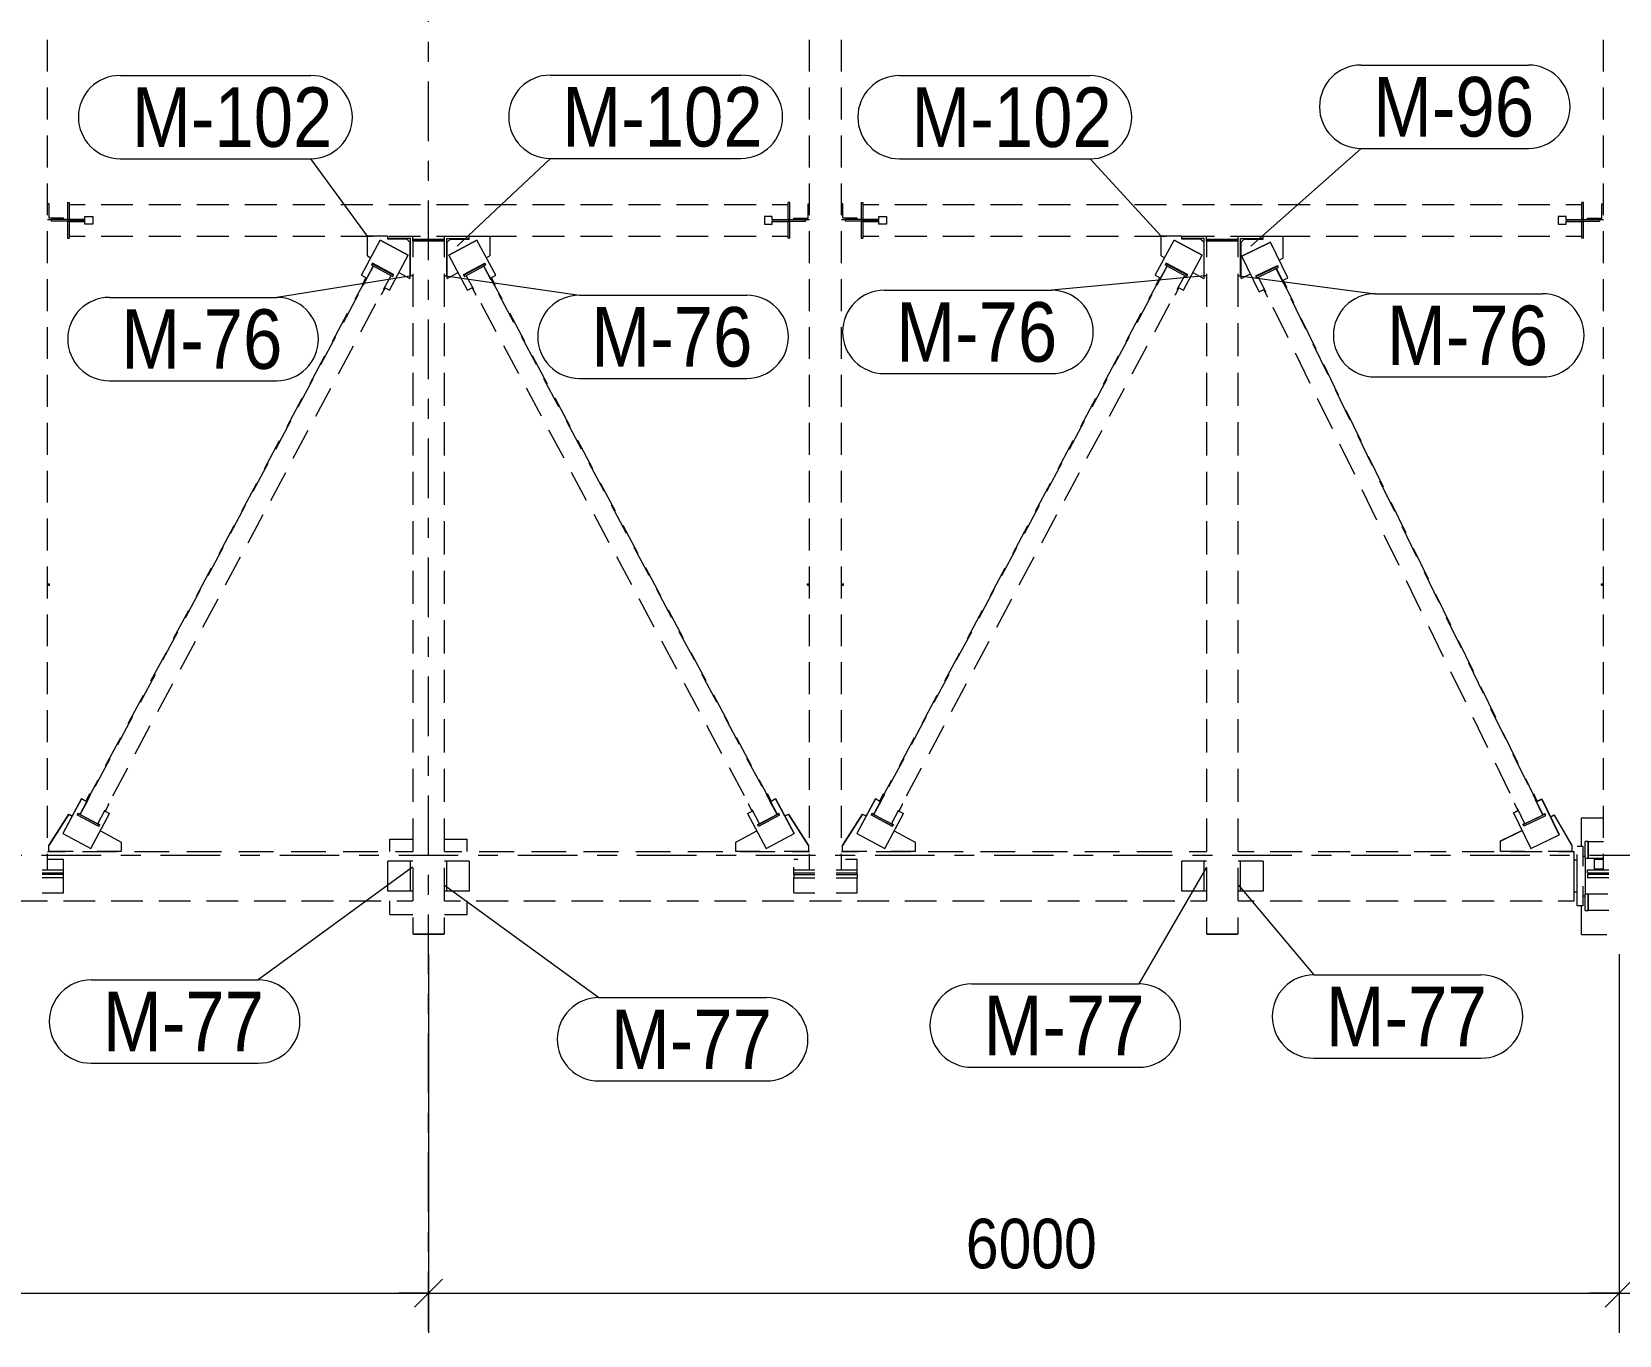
# Model space of a CAD drawing. Header units: millimetres. Extents: x -59 to 782, y -222 to 372.
# Drawn here: x 322 to 402, y -24.2 to 41.5 of the extents above; entities that cross this region are included whole.
import ezdxf

# ---------------------------------------------------------------- set-up
doc = ezdxf.new("R2010")
doc.units = ezdxf.units.MM
doc.linetypes.add('XKITLINE00', pattern=[0])
doc.linetypes.add('XKITLINE03', pattern=[6, 3, -1, 1, -1])
for name, color, linetype, lineweight in [('Part', 2, 'Continuous', 0), ('PartMark', 3, 'Continuous', 0), ('S-GRID', 1, 'Continuous', 0), ('Z-DIMENSIONS', 1, 'Continuous', 0)]:
    doc.layers.add(name, color=color, linetype=linetype, lineweight=lineweight)
doc.styles.add('GOST type A', font='ARIAL.TTF')

msp = doc.modelspace()

# ---------------------------------------------------------------- linework, layer by layer
at = {"layer": 'Part', "linetype": 'XKITLINE00', "lineweight": 0}
for p, q in [((322.8, 39.497), (322.8, 41.107)), ((361.2, 39.497), (361.2, 41.107)), ((362.8, 39.497), (362.8, 41.107)), ((401.2, 39.497), (401.2, 41.107)), ((322.8, 37.083), (322.8, 38.692)), ((361.2, 37.083), (361.2, 38.692)), ((362.8, 37.083), (362.8, 38.692)), ((401.2, 37.083), (401.2, 38.692)), ((322.8, 34.669), (322.8, 36.278)), ((361.2, 34.669), (361.2, 36.278)), ((362.8, 34.669), (362.8, 36.278)), ((401.2, 34.669), (401.2, 36.278)), ((322.8, 32.254), (322.8, 33.864)), ((361.2, 32.254), (361.2, 33.864)), ((362.8, 32.254), (362.8, 33.864)), ((401.2, 32.254), (401.2, 33.864)), ((322.87, 32.84), (322.8, 32.84)), ((322.87, 32.11), (322.87, 32.84)), ((323.8, 32.9), (323.8, 32.04)), ((323.8, 32.9), (323.88, 32.9)), ((323.88, 32.9), (323.88, 32.04)), ((360.2, 32.9), (360.12, 32.9)), ((360.12, 32.04), (360.12, 32.9)), ((360.2, 32.04), (360.2, 32.9)), ((361.13, 32.11), (361.13, 32.84)), ((361.13, 32.84), (361.2, 32.84)), ((362.87, 32.84), (362.8, 32.84)), ((362.87, 32.11), (362.87, 32.84)), ((363.8, 32.9), (363.8, 32.04)), ((363.8, 32.9), (363.88, 32.9)), ((363.88, 32.9), (363.88, 32.04)), ((400.2, 32.9), (400.12, 32.9)), ((400.12, 32.04), (400.12, 32.9)), ((400.2, 32.04), (400.2, 32.9)), ((401.13, 32.11), (401.13, 32.84)), ((401.13, 32.84), (401.2, 32.84)), ((322.8, 32.04), (323, 32.04)), ((323.6, 32.11), (322.87, 32.11)), ((324.68, 32.04), (323, 32.04)), ((323, 31.96), (323, 32.04)), ((323.6, 32.04), (323.6, 32.11)), ((323.8, 32.04), (323.88, 32.04)), ((323.88, 32.8), (324.685, 32.8)), ((323.88, 32.05), (324.667, 32.05)), ((324.68, 32.2), (325.08, 32.2)), ((324.68, 32.04), (324.68, 32.2)), ((324.68, 31.96), (324.68, 32.04)), ((325.08, 32.2), (325.08, 31.8)), ((325.491, 32.8), (327.101, 32.8)), ((327.907, 32.8), (329.517, 32.8)), ((330.323, 32.8), (331.933, 32.8)), ((332.739, 32.8), (334.349, 32.8)), ((335.155, 32.8), (336.765, 32.8)), ((337.571, 32.8), (339.181, 32.8)), ((339.987, 32.8), (341.597, 32.8)), ((342.403, 32.8), (344.013, 32.8)), ((344.819, 32.8), (346.429, 32.8)), ((347.235, 32.8), (348.845, 32.8)), ((349.651, 32.8), (351.261, 32.8)), ((352.067, 32.8), (353.677, 32.8)), ((354.483, 32.8), (356.093, 32.8)), ((356.899, 32.8), (358.509, 32.8)), ((359.32, 32.2), (358.92, 32.2)), ((358.92, 32.2), (358.92, 31.8)), ((359.315, 32.8), (360.12, 32.8)), ((359.32, 32.04), (359.32, 32.2)), ((359.32, 32.05), (360.12, 32.05)), ((359.32, 32.04), (359.32, 31.96)), ((359.32, 32.04), (361, 32.04)), ((360.2, 32.04), (360.12, 32.04)), ((360.4, 32.04), (360.4, 32.11)), ((360.4, 32.11), (361.13, 32.11)), ((361, 32.04), (361.2, 32.04)), ((361, 32.04), (361, 31.96)), ((362.8, 32.04), (363, 32.04)), ((363.6, 32.11), (362.87, 32.11)), ((364.68, 32.04), (363, 32.04)), ((363, 31.96), (363, 32.04)), ((363.6, 32.04), (363.6, 32.11)), ((363.8, 32.04), (363.88, 32.04)), ((363.88, 32.8), (364.685, 32.8)), ((363.88, 32.05), (364.667, 32.05)), ((364.68, 32.2), (365.08, 32.2)), ((364.68, 32.04), (364.68, 32.2)), ((364.68, 31.96), (364.68, 32.04)), ((365.08, 32.2), (365.08, 31.8)), ((365.491, 32.8), (367.101, 32.8)), ((367.907, 32.8), (369.517, 32.8)), ((370.323, 32.8), (371.933, 32.8)), ((372.739, 32.8), (374.349, 32.8)), ((375.155, 32.8), (376.765, 32.8)), ((377.571, 32.8), (379.181, 32.8)), ((379.987, 32.8), (381.597, 32.8)), ((382.403, 32.8), (384.013, 32.8)), ((384.819, 32.8), (386.429, 32.8)), ((387.235, 32.8), (388.845, 32.8)), ((389.651, 32.8), (391.261, 32.8)), ((392.067, 32.8), (393.677, 32.8)), ((394.483, 32.8), (396.093, 32.8)), ((396.899, 32.8), (398.509, 32.8)), ((399.32, 32.2), (398.92, 32.2)), ((398.92, 32.2), (398.92, 31.8)), ((399.315, 32.8), (400.12, 32.8)), ((399.32, 32.04), (399.32, 32.2)), ((399.32, 32.05), (400.12, 32.05)), ((399.32, 32.04), (399.32, 31.96)), ((399.32, 32.04), (401, 32.04)), ((400.2, 32.04), (400.12, 32.04)), ((400.4, 32.04), (400.4, 32.11)), ((400.4, 32.11), (401.13, 32.11)), ((401, 32.04), (401.2, 32.04)), ((401, 32.04), (401, 31.96)), ((322.8, 29.84), (322.8, 31.45)), ((324.68, 31.96), (323, 31.96)), ((323.8, 31.96), (323.8, 31.1)), ((323.8, 31.96), (323.88, 31.96)), ((323.88, 31.96), (323.88, 31.1)), ((323.88, 31.95), (324.68, 31.95)), ((324.68, 31.8), (324.68, 31.96)), ((325.08, 31.8), (324.68, 31.8)), ((358.92, 31.8), (359.32, 31.8)), ((359.32, 31.8), (359.32, 31.96)), ((359.32, 31.96), (361, 31.96)), ((359.32, 31.95), (360.107, 31.95)), ((360.2, 31.96), (360.12, 31.96)), ((360.12, 31.1), (360.12, 31.96)), ((360.2, 31.1), (360.2, 31.96)), ((361.2, 29.84), (361.2, 31.45)), ((362.8, 29.84), (362.8, 31.45)), ((364.68, 31.96), (363, 31.96)), ((363.8, 31.96), (363.8, 31.1)), ((363.8, 31.96), (363.88, 31.96)), ((363.88, 31.96), (363.88, 31.1)), ((363.88, 31.95), (364.68, 31.95)), ((364.68, 31.8), (364.68, 31.96)), ((365.08, 31.8), (364.68, 31.8)), ((398.92, 31.8), (399.32, 31.8)), ((399.32, 31.8), (399.32, 31.96)), ((399.32, 31.96), (401, 31.96)), ((399.32, 31.95), (400.107, 31.95)), ((400.2, 31.96), (400.12, 31.96)), ((400.12, 31.1), (400.12, 31.96)), ((400.2, 31.1), (400.2, 31.96)), ((401.2, 29.84), (401.2, 31.45)), ((323.8, 31.1), (323.88, 31.1)), ((323.88, 31.2), (324.685, 31.2)), ((325.491, 31.2), (327.101, 31.2)), ((327.907, 31.2), (329.517, 31.2)), ((330.323, 31.2), (331.933, 31.2)), ((332.739, 31.2), (334.349, 31.2)), ((335.155, 31.2), (336.765, 31.2)), ((337.571, 31.2), (339.181, 31.2)), ((338.621, 29.237), (339.563, 30.998)), ((338.621, 29.232), (339.563, 30.993)), ((338.915, 31.195), (338.915, 31.2)), ((339.95, 31.195), (338.915, 31.195)), ((338.915, 30.211), (338.915, 31.195)), ((339.563, 30.993), (339.563, 30.998)), ((339.563, 30.998), (340.974, 30.246)), ((340.974, 30.241), (339.563, 30.993)), ((339.95, 31.08), (339.95, 31.2)), ((341.08, 31.08), (339.95, 31.08)), ((339.95, 31.055), (339.95, 31.08)), ((340.9, 31.065), (339.95, 31.065)), ((340.9, 31.055), (339.95, 31.055)), ((339.987, 31.2), (341.597, 31.2)), ((340.9, 31.065), (340.9, 31.055)), ((341.06, 30.905), (340.9, 31.065)), ((341.06, 30.895), (340.9, 31.055)), ((341.06, 30.905), (341.06, 29.07)), ((341.08, 29.2), (341.08, 31.08)), ((341.2, 30.969), (341.2, 31.2)), ((341.2, 30.988), (341.24, 30.988)), ((341.2, 30.969), (341.2, 30.137)), ((342.76, 31.028), (341.24, 31.028)), ((341.24, 31.028), (341.24, 30.961)), ((341.24, 31.001), (342.76, 31.001)), ((341.24, 30.961), (342.76, 30.961)), ((342.8, 30.96), (341.293, 30.96)), ((342.403, 31.2), (344.013, 31.2)), ((342.76, 30.961), (342.76, 31.028)), ((342.76, 30.988), (342.8, 30.988)), ((342.8, 30.969), (342.8, 31.2)), ((342.8, 30.137), (342.8, 30.969)), ((342.92, 29.2), (342.92, 31.08)), ((342.92, 31.08), (344.05, 31.08)), ((342.94, 30.9), (343.1, 31.06)), ((342.94, 29.07), (342.94, 30.9)), ((343.026, 30.246), (344.437, 30.998)), ((344.437, 30.993), (343.026, 30.241)), ((343.1, 31.06), (344.05, 31.06)), ((344.05, 31.08), (344.05, 31.2)), ((344.05, 31.195), (345.085, 31.195)), ((344.05, 31.06), (344.05, 31.08)), ((345.379, 29.237), (344.437, 30.998)), ((344.437, 30.998), (344.437, 30.993)), ((345.379, 29.232), (344.437, 30.993)), ((344.819, 31.2), (346.429, 31.2)), ((345.085, 31.195), (345.085, 31.2)), ((345.085, 31.195), (345.085, 30.211)), ((347.235, 31.2), (348.845, 31.2)), ((349.651, 31.2), (351.261, 31.2)), ((352.067, 31.2), (353.677, 31.2)), ((354.483, 31.2), (356.093, 31.2)), ((356.899, 31.2), (358.509, 31.2)), ((359.315, 31.2), (360.12, 31.2)), ((360.2, 31.1), (360.12, 31.1)), ((363.8, 31.1), (363.88, 31.1)), ((363.88, 31.2), (364.685, 31.2)), ((365.491, 31.2), (367.101, 31.2)), ((367.907, 31.2), (369.517, 31.2)), ((370.323, 31.2), (371.933, 31.2)), ((372.739, 31.2), (374.349, 31.2)), ((375.155, 31.2), (376.765, 31.2)), ((377.571, 31.2), (379.181, 31.2)), ((378.621, 29.237), (379.563, 30.998)), ((378.621, 29.232), (379.563, 30.993)), ((378.915, 31.195), (378.915, 31.2)), ((379.95, 31.195), (378.915, 31.195)), ((378.915, 30.211), (378.915, 31.195)), ((379.563, 30.993), (379.563, 30.998)), ((379.563, 30.998), (380.974, 30.246)), ((380.974, 30.241), (379.563, 30.993)), ((379.95, 31.08), (379.95, 31.2)), ((381.08, 31.08), (379.95, 31.08)), ((379.95, 31.055), (379.95, 31.08)), ((380.9, 31.065), (379.95, 31.065)), ((380.9, 31.055), (379.95, 31.055)), ((379.987, 31.2), (381.597, 31.2)), ((380.9, 31.065), (380.9, 31.055)), ((381.06, 30.905), (380.9, 31.065)), ((381.06, 30.895), (380.9, 31.055)), ((381.06, 30.905), (381.06, 29.07)), ((381.08, 29.2), (381.08, 31.08)), ((381.2, 30.969), (381.2, 31.2)), ((381.2, 30.988), (381.24, 30.988)), ((381.2, 30.969), (381.2, 30.137)), ((382.76, 31.028), (381.24, 31.028)), ((381.24, 31.028), (381.24, 30.961)), ((381.24, 31.001), (382.76, 31.001)), ((381.24, 30.961), (382.76, 30.961)), ((382.8, 30.96), (381.293, 30.96)), ((382.403, 31.2), (384.013, 31.2)), ((382.76, 30.961), (382.76, 31.028)), ((382.76, 30.988), (382.8, 30.988)), ((382.8, 30.969), (382.8, 31.2)), ((382.8, 30.137), (382.8, 30.969)), ((382.92, 29.2), (382.92, 31.08)), ((382.92, 31.08), (384.05, 31.08)), ((382.94, 30.9), (383.1, 31.06)), ((382.94, 29.069), (382.94, 30.9)), ((382.983, 30.2), (384.422, 30.898)), ((384.422, 30.893), (382.983, 30.194)), ((383.1, 31.06), (384.05, 31.06)), ((384.05, 31.08), (384.05, 31.2)), ((384.05, 31.195), (385.039, 31.195)), ((384.05, 31.06), (384.05, 31.08)), ((385.297, 29.103), (384.422, 30.898)), ((384.422, 30.898), (384.422, 30.893)), ((385.297, 29.098), (384.422, 30.893)), ((384.819, 31.2), (386.429, 31.2)), ((385.039, 31.195), (385.039, 31.2)), ((385.039, 31.195), (385.039, 30.088)), ((387.235, 31.2), (388.845, 31.2)), ((389.651, 31.2), (391.261, 31.2)), ((392.067, 31.2), (393.677, 31.2)), ((394.483, 31.2), (396.093, 31.2)), ((396.899, 31.2), (398.509, 31.2)), ((399.315, 31.2), (400.12, 31.2)), ((400.2, 31.1), (400.12, 31.1)), ((338.843, 28.98), (339.222, 29.689)), ((338.886, 29.09), (339.21, 29.696)), ((338.915, 30.211), (339.092, 30.117)), ((339.133, 29.773), (339.171, 29.844)), ((339.171, 29.807), (339.133, 29.736)), ((339.133, 29.736), (339.133, 29.773)), ((339.133, 29.736), (340.198, 29.169)), ((340.236, 29.277), (339.171, 29.844)), ((339.171, 29.844), (339.171, 29.807)), ((339.171, 29.807), (340.236, 29.24)), ((340.033, 28.48), (340.974, 30.241)), ((340.974, 30.246), (340.974, 30.241)), ((343.026, 30.241), (343.026, 30.246)), ((343.967, 28.48), (343.026, 30.241)), ((343.764, 29.277), (344.829, 29.844)), ((343.764, 29.24), (344.829, 29.807)), ((343.801, 29.169), (344.867, 29.736)), ((345.157, 28.98), (344.778, 29.689)), ((345.114, 29.09), (344.79, 29.696)), ((344.829, 29.807), (344.829, 29.844)), ((344.829, 29.844), (344.867, 29.773)), ((344.867, 29.736), (344.829, 29.807)), ((344.867, 29.736), (344.867, 29.773)), ((344.908, 30.117), (345.085, 30.211)), ((378.843, 28.98), (379.222, 29.689)), ((378.886, 29.09), (379.21, 29.696)), ((378.915, 30.211), (379.092, 30.117)), ((379.133, 29.773), (379.171, 29.844)), ((379.171, 29.807), (379.133, 29.736)), ((379.133, 29.736), (379.133, 29.773)), ((379.133, 29.736), (380.198, 29.169)), ((380.236, 29.277), (379.171, 29.844)), ((379.171, 29.844), (379.171, 29.807)), ((379.171, 29.807), (380.236, 29.24)), ((380.033, 28.48), (380.974, 30.241)), ((380.974, 30.246), (380.974, 30.241)), ((382.983, 30.194), (382.983, 30.2)), ((383.858, 28.4), (382.983, 30.194)), ((383.684, 29.203), (384.771, 29.731)), ((383.684, 29.166), (384.771, 29.694)), ((383.719, 29.094), (384.806, 29.622)), ((384.771, 29.694), (384.771, 29.731)), ((384.771, 29.731), (384.806, 29.659)), ((384.806, 29.622), (384.771, 29.694)), ((384.806, 29.622), (384.806, 29.659)), ((384.86, 30.001), (385.039, 30.088)), ((322.8, 27.426), (322.8, 29.036)), ((338.621, 29.237), (338.621, 29.232)), ((338.621, 29.232), (338.886, 29.091)), ((338.844, 29.113), (338.662, 28.773)), ((338.662, 28.747), (338.851, 29.099)), ((338.886, 29.08), (338.698, 28.728)), ((338.851, 29.11), (338.851, 29.099)), ((338.851, 29.099), (338.886, 29.08)), ((338.886, 29.08), (338.886, 29.091)), ((339.725, 28.511), (340.104, 29.22)), ((340.198, 29.169), (340.236, 29.24)), ((340.236, 29.24), (340.236, 29.277)), ((340.506, 29.365), (341.06, 29.07)), ((341.2, 29.2), (341.08, 29.2)), ((341.2, 29.305), (341.2, 27.641)), ((342.8, 27.641), (342.8, 29.305)), ((342.8, 29.2), (342.92, 29.2)), ((342.94, 29.07), (343.494, 29.365)), ((343.764, 29.277), (343.764, 29.24)), ((343.764, 29.24), (343.801, 29.169)), ((344.275, 28.511), (343.896, 29.22)), ((345.114, 29.091), (345.379, 29.232)), ((345.114, 29.08), (345.149, 29.099)), ((345.114, 29.091), (345.114, 29.08)), ((345.114, 29.08), (345.302, 28.728)), ((345.149, 29.099), (345.149, 29.11)), ((345.338, 28.747), (345.149, 29.099)), ((345.156, 29.113), (345.338, 28.773)), ((345.379, 29.232), (345.379, 29.237)), ((361.2, 27.426), (361.2, 29.035)), ((362.8, 27.426), (362.8, 29.036)), ((378.621, 29.237), (378.621, 29.232)), ((378.621, 29.232), (378.886, 29.091)), ((378.844, 29.113), (378.662, 28.773)), ((378.662, 28.747), (378.851, 29.099)), ((378.886, 29.08), (378.698, 28.728)), ((378.851, 29.11), (378.851, 29.099)), ((378.851, 29.099), (378.886, 29.08)), ((378.886, 29.08), (378.886, 29.091)), ((379.725, 28.511), (380.104, 29.22)), ((380.198, 29.169), (380.236, 29.24)), ((380.236, 29.24), (380.236, 29.277)), ((380.506, 29.365), (381.06, 29.07)), ((381.2, 29.2), (381.08, 29.2)), ((381.2, 29.305), (381.2, 27.641)), ((382.8, 27.641), (382.8, 29.305)), ((382.8, 29.2), (382.92, 29.2)), ((382.94, 29.069), (383.419, 29.301)), ((383.684, 29.203), (383.684, 29.166)), ((383.684, 29.166), (383.719, 29.094)), ((384.189, 28.376), (383.816, 29.141)), ((385.088, 28.812), (384.715, 29.578)), ((385.027, 28.967), (384.727, 29.583)), ((385.027, 28.967), (385.297, 29.098)), ((385.027, 28.957), (385.063, 28.974)), ((385.027, 28.967), (385.027, 28.957)), ((385.027, 28.957), (385.202, 28.598)), ((385.063, 28.974), (385.063, 28.985)), ((385.238, 28.615), (385.063, 28.974)), ((385.069, 28.988), (385.238, 28.641)), ((385.297, 29.098), (385.297, 29.103)), ((401.2, 27.426), (401.2, 29.035)), ((337.706, 26.853), (338.464, 28.271)), ((338.297, 28.026), (338.678, 28.738)), ((338.662, 28.773), (338.662, 28.747)), ((338.662, 28.747), (338.698, 28.728)), ((339.588, 28.254), (339.615, 28.24)), ((339.803, 28.592), (339.615, 28.24)), ((339.776, 28.606), (339.803, 28.592)), ((339.781, 28.614), (340.033, 28.48)), ((339.803, 28.592), (339.803, 28.602)), ((343.967, 28.48), (344.219, 28.614)), ((344.197, 28.592), (344.224, 28.606)), ((344.197, 28.602), (344.197, 28.592)), ((344.197, 28.592), (344.385, 28.24)), ((344.385, 28.24), (344.412, 28.254)), ((345.302, 28.728), (345.338, 28.747)), ((345.703, 28.026), (345.321, 28.738)), ((345.338, 28.773), (345.338, 28.747)), ((346.294, 26.853), (345.536, 28.271)), ((377.706, 26.853), (378.464, 28.271)), ((378.297, 28.026), (378.678, 28.738)), ((378.662, 28.773), (378.662, 28.747)), ((378.662, 28.747), (378.698, 28.728)), ((379.588, 28.254), (379.615, 28.24)), ((379.803, 28.592), (379.615, 28.24)), ((379.776, 28.606), (379.803, 28.592)), ((379.781, 28.614), (380.033, 28.48)), ((379.803, 28.592), (379.803, 28.602)), ((383.858, 28.4), (384.116, 28.525)), ((384.092, 28.503), (384.12, 28.516)), ((384.092, 28.513), (384.092, 28.503)), ((384.092, 28.503), (384.267, 28.144)), ((384.267, 28.144), (384.295, 28.158)), ((385.202, 28.598), (385.238, 28.615)), ((385.597, 27.833), (385.22, 28.607)), ((385.238, 28.641), (385.238, 28.615)), ((386.208, 26.515), (385.461, 28.046)), ((337.154, 25.887), (337.916, 27.313)), ((338.588, 26.384), (339.346, 27.802)), ((345.412, 26.384), (344.654, 27.802)), ((346.846, 25.887), (346.084, 27.313)), ((377.154, 25.887), (377.916, 27.313)), ((378.588, 26.384), (379.346, 27.802)), ((385.308, 26.079), (384.562, 27.61)), ((322.8, 25.012), (322.8, 26.621)), ((341.2, 26.809), (341.2, 25.146)), ((342.8, 25.146), (342.8, 26.809)), ((361.2, 25.012), (361.2, 26.621)), ((362.8, 25.012), (362.8, 26.621)), ((381.2, 26.809), (381.2, 25.146)), ((382.8, 25.146), (382.8, 26.809)), ((386.729, 25.511), (385.975, 27.059)), ((401.2, 25.012), (401.2, 26.621)), ((336.569, 24.726), (337.327, 26.144)), ((337.451, 24.257), (338.209, 25.675)), ((346.549, 24.257), (345.791, 25.675)), ((347.431, 24.726), (346.673, 26.144)), ((376.569, 24.726), (377.327, 26.144)), ((377.451, 24.257), (378.209, 25.675)), ((387.327, 24.219), (386.581, 25.75)), ((336.011, 23.748), (336.773, 25.174)), ((347.989, 23.748), (347.227, 25.174)), ((376.011, 23.748), (376.773, 25.174)), ((386.428, 23.782), (385.682, 25.313)), ((322.8, 22.598), (322.8, 24.207)), ((335.432, 22.6), (336.19, 24.017)), ((341.2, 24.314), (341.2, 22.65)), ((342.8, 22.65), (342.8, 24.314)), ((348.568, 22.6), (347.81, 24.017)), ((361.2, 22.598), (361.2, 24.207)), ((362.8, 22.598), (362.8, 24.207)), ((375.432, 22.6), (376.19, 24.017)), ((381.2, 24.314), (381.2, 22.65)), ((382.8, 22.65), (382.8, 24.314)), ((387.86, 23.19), (387.106, 24.738)), ((401.2, 22.598), (401.2, 24.207)), ((336.314, 22.13), (337.072, 23.548)), ((347.686, 22.13), (346.928, 23.548)), ((376.314, 22.13), (377.072, 23.548)), ((388.447, 21.922), (387.7, 23.453)), ((334.867, 21.61), (335.63, 23.035)), ((349.133, 21.61), (348.37, 23.035)), ((374.867, 21.61), (375.63, 23.035)), ((387.547, 21.486), (386.801, 23.017)), ((388.992, 20.869), (388.238, 22.416)), ((322.8, 20.183), (322.8, 21.793)), ((334.294, 20.473), (335.052, 21.891)), ((341.2, 21.818), (341.2, 20.154)), ((342.8, 20.154), (342.8, 21.818)), ((349.706, 20.473), (348.947, 21.891)), ((361.2, 20.183), (361.2, 21.793)), ((362.8, 20.183), (362.8, 21.793)), ((374.294, 20.473), (375.052, 21.891)), ((381.2, 21.818), (381.2, 20.154)), ((382.8, 20.154), (382.8, 21.818)), ((401.2, 20.183), (401.2, 21.793)), ((333.724, 19.471), (334.486, 20.897)), ((335.177, 20.003), (335.935, 21.421)), ((348.823, 20.003), (348.065, 21.421)), ((350.276, 19.471), (349.514, 20.897)), ((373.724, 19.471), (374.486, 20.897)), ((375.177, 20.003), (375.935, 21.421)), ((389.566, 19.625), (388.82, 21.156)), ((388.667, 19.189), (387.921, 20.72)), ((390.123, 18.548), (389.369, 20.095)), ((322.8, 17.769), (322.8, 19.379)), ((333.157, 18.346), (333.915, 19.764)), ((334.04, 17.876), (334.798, 19.294)), ((341.2, 19.322), (341.2, 17.659)), ((342.8, 17.659), (342.8, 19.322)), ((349.96, 17.876), (349.202, 19.294)), ((350.843, 18.346), (350.085, 19.764)), ((361.2, 17.769), (361.2, 19.379)), ((362.8, 17.769), (362.8, 19.379)), ((373.157, 18.346), (373.915, 19.764)), ((374.04, 17.876), (374.798, 19.294)), ((381.2, 19.322), (381.2, 17.659)), ((382.8, 17.659), (382.8, 19.322)), ((401.2, 17.769), (401.2, 19.379)), ((332.581, 17.333), (333.343, 18.758)), ((351.419, 17.333), (350.657, 18.758)), ((372.581, 17.333), (373.343, 18.758)), ((389.786, 16.892), (389.04, 18.423)), ((390.686, 17.329), (389.939, 18.86)), ((332.02, 16.219), (332.778, 17.637)), ((351.98, 16.219), (351.222, 17.637)), ((372.02, 16.219), (372.778, 17.637)), ((391.255, 16.226), (390.501, 17.774)), ((322.8, 15.355), (322.8, 16.964)), ((332.902, 15.749), (333.661, 17.167)), ((341.2, 16.827), (341.2, 15.163)), ((342.8, 15.163), (342.8, 16.827)), ((351.097, 15.749), (350.339, 17.167)), ((361.2, 15.355), (361.2, 16.964)), ((362.8, 15.355), (362.8, 16.964)), ((372.902, 15.749), (373.661, 17.167)), ((381.2, 16.827), (381.2, 15.163)), ((382.8, 15.163), (382.8, 16.827)), ((401.2, 15.355), (401.2, 16.964)), ((331.437, 15.194), (332.2, 16.62)), ((352.563, 15.194), (351.8, 16.62)), ((371.437, 15.194), (372.2, 16.62)), ((390.906, 14.596), (390.16, 16.127)), ((391.805, 15.032), (391.059, 16.563)), ((330.883, 14.092), (331.641, 15.51)), ((353.117, 14.092), (352.359, 15.51)), ((370.883, 14.092), (371.641, 15.51)), ((392.387, 13.905), (391.632, 15.453)), ((322.8, 12.941), (322.8, 14.55)), ((330.294, 13.055), (331.056, 14.481)), ((331.765, 13.622), (332.523, 15.04)), ((352.235, 13.622), (351.477, 15.04)), ((353.706, 13.055), (352.944, 14.481)), ((361.2, 12.941), (361.2, 14.55)), ((362.8, 12.941), (362.8, 14.55)), ((370.294, 13.055), (371.056, 14.481)), ((371.765, 13.622), (372.523, 15.04)), ((401.2, 12.941), (401.2, 14.55)), ((322.8, 13.684), (322.9, 13.684)), ((322.8, 13.604), (322.9, 13.604)), ((322.9, 13.604), (322.9, 13.684)), ((341.2, 14.331), (341.2, 12.668)), ((342.8, 12.668), (342.8, 14.331)), ((361.1, 13.604), (361.1, 13.684)), ((361.1, 13.684), (361.2, 13.684)), ((361.1, 13.604), (361.2, 13.604)), ((362.8, 13.684), (362.9, 13.684)), ((362.8, 13.604), (362.9, 13.604)), ((362.9, 13.604), (362.9, 13.684)), ((381.2, 14.331), (381.2, 12.668)), ((382.8, 12.668), (382.8, 14.331)), ((392.025, 12.299), (391.279, 13.83)), ((392.925, 12.735), (392.178, 14.266)), ((401.1, 13.604), (401.1, 13.684)), ((401.1, 13.684), (401.2, 13.684)), ((401.1, 13.604), (401.2, 13.604)), ((329.746, 11.965), (330.504, 13.383)), ((330.628, 11.495), (331.386, 12.913)), ((353.372, 11.495), (352.614, 12.913)), ((354.254, 11.965), (353.496, 13.383)), ((369.746, 11.965), (370.504, 13.383)), ((370.628, 11.495), (371.386, 12.913)), ((393.518, 11.584), (392.764, 13.131)), ((322.8, 10.526), (322.8, 12.136)), ((329.151, 10.917), (329.913, 12.343)), ((354.849, 10.917), (354.087, 12.343)), ((361.2, 10.526), (361.2, 12.136)), ((362.8, 10.526), (362.8, 12.136)), ((369.151, 10.917), (369.913, 12.343)), ((401.2, 10.526), (401.2, 12.136)), ((328.609, 9.838), (329.367, 11.256)), ((341.2, 11.836), (341.2, 10.172)), ((342.8, 10.172), (342.8, 11.836)), ((355.391, 9.838), (354.633, 11.256)), ((368.609, 9.838), (369.367, 11.256)), ((381.2, 11.836), (381.2, 10.172)), ((382.8, 10.172), (382.8, 11.836)), ((393.145, 10.002), (392.399, 11.533)), ((394.044, 10.439), (393.298, 11.97)), ((329.491, 9.368), (330.249, 10.786)), ((354.509, 9.368), (353.751, 10.786)), ((369.491, 9.368), (370.249, 10.786)), ((394.65, 9.262), (393.895, 10.81)), ((322.8, 8.112), (322.8, 9.722)), ((328.007, 8.778), (328.77, 10.204)), ((355.993, 8.778), (355.23, 10.204)), ((361.2, 8.112), (361.2, 9.722)), ((362.8, 8.112), (362.8, 9.722)), ((368.007, 8.778), (368.77, 10.204)), ((395.164, 8.142), (394.417, 9.673)), ((401.2, 8.112), (401.2, 9.722)), ((327.472, 7.711), (328.23, 9.129)), ((341.2, 9.34), (341.2, 7.676)), ((342.8, 7.676), (342.8, 9.34)), ((356.528, 7.711), (355.77, 9.129)), ((367.472, 7.711), (368.23, 9.129)), ((381.2, 9.34), (381.2, 7.676)), ((382.8, 7.676), (382.8, 9.34)), ((394.264, 7.706), (393.518, 9.237)), ((326.864, 6.64), (327.626, 8.065)), ((328.354, 7.241), (329.112, 8.659)), ((355.646, 7.241), (354.888, 8.659)), ((357.136, 6.64), (356.374, 8.065)), ((366.864, 6.64), (367.626, 8.065)), ((368.354, 7.241), (369.112, 8.659)), ((395.781, 6.941), (395.027, 8.489)), ((322.8, 5.698), (322.8, 7.307)), ((361.2, 5.698), (361.2, 7.307)), ((362.8, 5.698), (362.8, 7.307)), ((396.283, 5.845), (395.537, 7.377)), ((401.2, 5.698), (401.2, 7.307)), ((326.335, 5.584), (327.093, 7.002)), ((327.217, 5.114), (327.975, 6.532)), ((341.2, 6.845), (341.2, 5.181)), ((342.8, 5.181), (342.8, 6.845)), ((356.783, 5.114), (356.025, 6.532)), ((357.665, 5.584), (356.907, 7.002)), ((366.335, 5.584), (367.093, 7.002)), ((367.217, 5.114), (367.975, 6.532)), ((381.2, 6.845), (381.2, 5.181)), ((382.8, 5.181), (382.8, 6.845)), ((395.384, 5.409), (394.638, 6.94)), ((325.721, 4.501), (326.483, 5.927)), ((358.279, 4.501), (357.517, 5.927)), ((365.721, 4.501), (366.483, 5.927)), ((396.913, 4.62), (396.158, 6.167)), ((322.8, 3.284), (322.8, 4.893)), ((325.198, 3.457), (325.956, 4.875)), ((358.802, 3.457), (358.044, 4.875)), ((361.2, 3.284), (361.2, 4.893)), ((362.8, 3.284), (362.8, 4.893)), ((365.198, 3.457), (365.956, 4.875)), ((397.403, 3.549), (396.656, 5.08)), ((401.2, 3.284), (401.2, 4.893)), ((326.08, 2.987), (326.838, 4.405)), ((341.2, 4.349), (341.2, 2.685)), ((342.8, 2.685), (342.8, 4.349)), ((357.92, 2.987), (357.162, 4.405)), ((366.08, 2.987), (366.838, 4.405)), ((381.2, 4.349), (381.2, 2.685)), ((382.8, 2.685), (382.8, 4.349)), ((396.504, 3.112), (395.757, 4.643)), ((324.958, 3.075), (325.34, 3.788)), ((359.042, 3.075), (358.66, 3.788)), ((364.958, 3.075), (365.34, 3.788)), ((397.667, 3.072), (397.29, 3.846)), ((322.8, 0.869), (322.8, 2.479)), ((324.514, 2.849), (323.572, 1.088)), ((324.514, 2.844), (323.572, 1.083)), ((324.439, 2.039), (324.818, 2.748)), ((324.439, 2.069), (324.774, 2.695)), ((324.514, 2.849), (324.743, 2.727)), ((324.514, 2.844), (324.514, 2.849)), ((324.514, 2.844), (324.743, 2.722)), ((324.743, 2.738), (324.931, 3.09)), ((324.931, 3.064), (324.743, 2.711)), ((324.743, 2.711), (324.743, 2.738)), ((324.743, 2.711), (324.778, 2.693)), ((324.778, 2.693), (324.967, 3.045)), ((324.967, 3.071), (324.931, 3.09)), ((324.931, 3.09), (324.931, 3.064)), ((324.967, 3.045), (324.931, 3.064)), ((324.967, 3.045), (324.967, 3.071)), ((325.696, 2.204), (325.884, 2.556)), ((325.884, 2.556), (325.857, 2.571)), ((325.884, 2.583), (325.868, 2.591)), ((325.884, 2.556), (325.884, 2.583)), ((358.116, 2.583), (358.132, 2.591)), ((358.116, 2.583), (358.116, 2.556)), ((358.116, 2.556), (358.143, 2.571)), ((358.116, 2.556), (358.304, 2.204)), ((359.033, 3.071), (359.069, 3.09)), ((359.033, 3.071), (359.033, 3.045)), ((359.069, 3.064), (359.033, 3.045)), ((359.033, 3.045), (359.222, 2.693)), ((359.257, 2.738), (359.069, 3.09)), ((359.069, 3.09), (359.069, 3.064)), ((359.257, 2.711), (359.069, 3.064)), ((359.561, 2.039), (359.182, 2.748)), ((359.257, 2.711), (359.222, 2.693)), ((359.226, 2.695), (359.561, 2.069)), ((359.257, 2.727), (359.486, 2.849)), ((359.257, 2.722), (359.486, 2.844)), ((359.257, 2.738), (359.257, 2.711)), ((359.486, 2.844), (359.486, 2.849)), ((359.486, 2.849), (360.428, 1.088)), ((360.428, 1.083), (359.486, 2.844)), ((361.2, 0.869), (361.2, 2.479)), ((362.8, 0.869), (362.8, 2.479)), ((364.514, 2.849), (363.572, 1.088)), ((364.514, 2.844), (363.572, 1.083)), ((364.439, 2.039), (364.818, 2.748)), ((364.439, 2.069), (364.774, 2.695)), ((364.514, 2.849), (364.743, 2.727)), ((364.514, 2.844), (364.514, 2.849)), ((364.514, 2.844), (364.743, 2.722)), ((364.743, 2.738), (364.931, 3.09)), ((364.931, 3.064), (364.743, 2.711)), ((364.743, 2.711), (364.743, 2.738)), ((364.743, 2.711), (364.778, 2.693)), ((364.778, 2.693), (364.967, 3.045)), ((364.967, 3.071), (364.931, 3.09)), ((364.931, 3.09), (364.931, 3.064)), ((364.967, 3.045), (364.931, 3.064)), ((364.967, 3.045), (364.967, 3.071)), ((365.696, 2.204), (365.884, 2.556)), ((365.884, 2.556), (365.857, 2.571)), ((365.884, 2.583), (365.868, 2.591)), ((365.884, 2.556), (365.884, 2.583)), ((396.724, 2.615), (396.742, 2.623)), ((396.724, 2.615), (396.724, 2.588)), ((396.724, 2.588), (396.752, 2.602)), ((396.724, 2.588), (396.899, 2.229)), ((397.659, 3.069), (397.695, 3.086)), ((397.659, 3.069), (397.659, 3.042)), ((397.695, 3.06), (397.659, 3.042)), ((397.659, 3.042), (397.834, 2.683)), ((397.87, 2.727), (397.695, 3.086)), ((397.695, 3.086), (397.695, 3.06)), ((397.87, 2.701), (397.695, 3.06)), ((398.149, 2.018), (397.776, 2.783)), ((397.87, 2.701), (397.834, 2.683)), ((397.838, 2.685), (398.149, 2.047)), ((397.87, 2.717), (398.104, 2.83)), ((397.87, 2.711), (398.104, 2.825)), ((397.87, 2.727), (397.87, 2.701)), ((398.104, 2.825), (398.104, 2.83)), ((398.104, 2.83), (398.979, 1.035)), ((398.979, 1.03), (398.104, 2.825)), ((401.2, 0.869), (401.2, 2.479)), ((323.866, 2.068), (322.864, 0.492)), ((322.864, 0.487), (323.866, 2.063)), ((323.866, 2.068), (324.045, 1.973)), ((323.866, 2.063), (323.866, 2.068)), ((323.866, 2.063), (324.043, 1.969)), ((324.31, 2.048), (324.348, 2.118)), ((324.31, 2.011), (324.348, 2.081)), ((324.31, 2.011), (324.31, 2.048)), ((325.376, 1.444), (324.31, 2.011)), ((324.348, 2.081), (324.348, 2.118)), ((324.348, 2.118), (324.44, 2.069)), ((325.413, 1.514), (324.348, 2.081)), ((324.439, 2.069), (324.439, 2.039)), ((324.439, 2.039), (325.322, 1.569)), ((324.984, 0.332), (325.925, 2.093)), ((325.322, 1.569), (325.701, 2.278)), ((325.669, 2.219), (325.696, 2.204)), ((325.7, 2.212), (325.925, 2.093)), ((325.702, 2.216), (325.925, 2.098)), ((325.925, 2.093), (325.925, 2.098)), ((341.2, 1.853), (341.2, 0.19)), ((342.8, 0.19), (342.8, 1.853)), ((358.075, 2.098), (358.298, 2.216)), ((358.075, 2.093), (358.3, 2.212)), ((358.075, 2.098), (358.075, 2.093)), ((358.075, 2.093), (359.016, 0.332)), ((358.678, 1.569), (358.299, 2.278)), ((358.304, 2.204), (358.331, 2.219)), ((359.652, 2.081), (358.587, 1.514)), ((359.69, 2.011), (358.624, 1.444)), ((359.561, 2.039), (358.678, 1.569)), ((359.56, 2.069), (359.652, 2.118)), ((359.561, 2.069), (359.561, 2.039)), ((359.69, 2.048), (359.652, 2.118)), ((359.652, 2.118), (359.652, 2.081)), ((359.69, 2.011), (359.652, 2.081)), ((359.69, 2.011), (359.69, 2.048)), ((359.955, 1.973), (360.133, 2.068)), ((359.957, 1.969), (360.133, 2.063)), ((361.136, 0.492), (360.133, 2.068)), ((360.133, 2.068), (360.133, 2.063)), ((360.133, 2.063), (361.136, 0.487)), ((363.866, 2.068), (362.864, 0.492)), ((362.864, 0.487), (363.866, 2.063)), ((363.866, 2.068), (364.045, 1.973)), ((363.866, 2.063), (363.866, 2.068)), ((363.866, 2.063), (364.043, 1.969)), ((364.31, 2.048), (364.348, 2.118)), ((364.31, 2.011), (364.348, 2.081)), ((364.31, 2.011), (364.31, 2.048)), ((365.376, 1.444), (364.31, 2.011)), ((364.348, 2.081), (364.348, 2.118)), ((364.348, 2.118), (364.44, 2.069)), ((365.413, 1.514), (364.348, 2.081)), ((364.439, 2.069), (364.439, 2.039)), ((364.439, 2.039), (365.322, 1.569)), ((364.984, 0.332), (365.925, 2.093)), ((365.322, 1.569), (365.701, 2.278)), ((365.669, 2.219), (365.696, 2.204)), ((365.7, 2.212), (365.925, 2.093)), ((365.702, 2.216), (365.925, 2.098)), ((365.925, 2.093), (365.925, 2.098)), ((381.2, 1.853), (381.2, 0.19)), ((382.8, 0.19), (382.8, 1.853)), ((396.665, 2.132), (396.893, 2.242)), ((396.665, 2.126), (396.895, 2.238)), ((396.665, 2.132), (396.665, 2.126)), ((396.665, 2.126), (397.54, 0.332)), ((397.25, 1.581), (396.877, 2.347)), ((396.899, 2.229), (396.927, 2.243)), ((398.243, 2.056), (397.156, 1.529)), ((397.156, 1.566), (397.238, 1.606)), ((398.278, 1.985), (397.191, 1.457)), ((398.149, 2.018), (397.25, 1.581)), ((398.149, 2.048), (398.243, 2.093)), ((398.149, 2.047), (398.149, 2.018)), ((398.278, 2.022), (398.243, 2.093)), ((398.243, 2.093), (398.243, 2.056)), ((398.278, 1.985), (398.243, 2.056)), ((398.278, 1.985), (398.278, 2.022)), ((398.539, 1.937), (398.721, 2.025)), ((398.541, 1.933), (398.721, 2.02)), ((399.615, 0.492), (398.721, 2.025)), ((398.721, 2.025), (398.721, 2.02)), ((398.721, 2.02), (399.615, 0.487)), ((400.1, 0.44), (400.1, 1.88)), ((400.1, 1.88), (401.2, 1.88)), ((323.572, 1.083), (323.572, 1.088)), ((323.572, 1.083), (324.984, 0.332)), ((325.334, 1.593), (325.413, 1.551)), ((325.376, 1.444), (325.413, 1.514)), ((325.413, 1.551), (325.413, 1.514)), ((325.457, 1.216), (326.513, 0.654)), ((325.459, 1.22), (326.513, 0.659)), ((340.05, 0.19), (340.05, 0.81)), ((340.05, 0.81), (341.2, 0.81)), ((342.8, 0.81), (343.95, 0.81)), ((343.95, 0.19), (343.95, 0.81)), ((357.487, 0.659), (358.541, 1.22)), ((357.487, 0.654), (358.543, 1.216)), ((358.587, 1.551), (358.666, 1.593)), ((358.587, 1.514), (358.587, 1.551)), ((358.624, 1.444), (358.587, 1.514)), ((359.016, 0.332), (360.428, 1.083)), ((360.428, 1.083), (360.428, 1.088)), ((363.572, 1.083), (363.572, 1.088)), ((363.572, 1.083), (364.984, 0.332)), ((365.334, 1.593), (365.413, 1.551)), ((365.376, 1.444), (365.413, 1.514)), ((365.413, 1.551), (365.413, 1.514)), ((365.457, 1.216), (366.513, 0.654)), ((365.459, 1.22), (366.513, 0.659)), ((396.023, 0.716), (397.098, 1.238)), ((396.023, 0.711), (397.1, 1.233)), ((397.156, 1.529), (397.156, 1.566)), ((397.191, 1.457), (397.156, 1.529)), ((397.54, 0.332), (398.979, 1.03)), ((398.979, 1.03), (398.979, 1.035)), ((322.8, 0.19), (323.676, 0.19)), ((322.8, -0.74), (322.8, 0.065)), ((322.864, 0.492), (322.864, 0.487)), ((322.864, 0.19), (322.864, 0.487)), ((324.08, 0.19), (322.864, 0.19)), ((324.552, 0.19), (326.305, 0.19)), ((326.513, 0.19), (325.297, 0.19)), ((326.513, 0.654), (326.513, 0.659)), ((326.513, 0.654), (326.513, 0.19)), ((327.181, 0.19), (328.933, 0.19)), ((329.809, 0.19), (331.562, 0.19)), ((332.438, 0.19), (334.19, 0.19)), ((335.067, 0.19), (336.819, 0.19)), ((337.695, 0.19), (339.448, 0.19)), ((340.324, 0.19), (341.2, 0.19)), ((342.8, 0.19), (343.676, 0.19)), ((344.552, 0.19), (346.305, 0.19)), ((347.181, 0.19), (348.933, 0.19)), ((349.81, 0.19), (351.562, 0.19)), ((352.438, 0.19), (354.19, 0.19)), ((355.067, 0.19), (356.819, 0.19)), ((357.487, 0.654), (357.487, 0.659)), ((357.487, 0.19), (357.487, 0.654)), ((358.703, 0.19), (357.487, 0.19)), ((357.695, 0.19), (359.448, 0.19)), ((361.136, 0.19), (359.92, 0.19)), ((360.324, 0.19), (361.2, 0.19)), ((361.136, 0.487), (361.136, 0.492)), ((361.136, 0.487), (361.136, 0.19)), ((361.2, -0.74), (361.2, 0.065)), ((362.8, 0.19), (363.676, 0.19)), ((362.8, -0.74), (362.8, 0.065)), ((362.864, 0.492), (362.864, 0.487)), ((362.864, 0.19), (362.864, 0.487)), ((364.08, 0.19), (362.864, 0.19)), ((364.552, 0.19), (366.305, 0.19)), ((366.513, 0.19), (365.297, 0.19)), ((366.513, 0.654), (366.513, 0.659)), ((366.513, 0.654), (366.513, 0.19)), ((367.181, 0.19), (368.933, 0.19)), ((369.81, 0.19), (371.562, 0.19)), ((372.438, 0.19), (374.19, 0.19)), ((375.067, 0.19), (376.819, 0.19)), ((377.695, 0.19), (379.448, 0.19)), ((380.324, 0.19), (381.2, 0.19)), ((382.8, 0.19), (383.606, 0.19)), ((384.411, 0.19), (386.023, 0.19)), ((386.829, 0.19), (388.44, 0.19)), ((389.246, 0.19), (390.857, 0.19)), ((391.663, 0.19), (393.274, 0.19)), ((394.08, 0.19), (395.691, 0.19)), ((396.023, 0.711), (396.023, 0.716)), ((396.023, 0.19), (396.023, 0.711)), ((397.22, 0.19), (396.023, 0.19)), ((396.497, 0.19), (398.109, 0.19)), ((399.615, 0.19), (398.418, 0.19)), ((398.914, 0.19), (399.72, 0.19)), ((399.615, 0.487), (399.615, 0.492)), ((399.615, 0.487), (399.615, 0.19)), ((399.72, -0.26), (399.72, 0.19)), ((400.18, 0.44), (399.88, 0.44)), ((399.88, -0.26), (399.88, 0.027)), ((400.18, -0.56), (400.18, 0.44)), ((400.44, 0.68), (400.29, 0.68)), ((400.29, -0.16), (400.29, 0.68)), ((400.44, -0.16), (400.44, 0.68)), ((400.45, 0.68), (401.2, 0.68)), ((400.45, -0.16), (400.45, 0.68)), ((401.2, -0.74), (401.2, 0.065)), ((322.533, -0.74), (323.6, -0.74)), ((322.8, -0.21), (323.6, -0.21)), ((323.6, -0.74), (323.6, -0.21)), ((323.6, -0.9), (323.6, -0.74)), ((339.95, -1.81), (339.95, -0.31)), ((341.08, -0.31), (339.95, -0.31)), ((341.08, -1.81), (341.08, -0.31)), ((341.2, -0.31), (341.08, -0.31)), ((341.2, -0.642), (341.2, -2.306)), ((344.05, -0.31), (342.8, -0.31)), ((342.8, -2.306), (342.8, -0.642)), ((342.92, -1.81), (342.92, -0.31)), ((344.05, -0.31), (344.05, -1.81)), ((360.4, -0.21), (360.608, -0.21)), ((360.4, -0.74), (360.4, -0.601)), ((360.4, -0.9), (360.4, -0.74)), ((360.4, -0.74), (361.467, -0.74)), ((362.533, -0.74), (363.6, -0.74)), ((363.001, -0.21), (363.6, -0.21)), ((363.6, -0.74), (363.6, -0.21)), ((363.6, -0.9), (363.6, -0.74)), ((379.95, -1.81), (379.95, -0.31)), ((381.08, -0.31), (379.95, -0.31)), ((381.08, -1.81), (381.08, -0.31)), ((381.2, -0.31), (381.08, -0.31)), ((381.2, -0.642), (381.2, -2.306)), ((384.05, -0.31), (382.8, -0.31)), ((382.8, -2.306), (382.8, -0.642)), ((382.92, -1.81), (382.92, -0.31)), ((384.05, -0.31), (384.05, -1.81)), ((399.88, -0.26), (399.72, -0.26)), ((399.72, -1.86), (399.72, -0.26)), ((399.88, -1.86), (399.88, -0.26)), ((400.18, -0.06), (400.29, -0.06)), ((400.29, -0.16), (401.2, -0.16)), ((400.29, -0.16), (400.29, -1.96)), ((400.4, -0.9), (400.4, -0.74)), ((400.4, -0.74), (401.467, -0.74)), ((400.75, -0.71), (400.75, -0.21)), ((400.75, -0.21), (401.2, -0.21)), ((401.2, -0.71), (400.75, -0.71)), ((322.533, -0.9), (323.6, -0.9)), ((323.6, -0.98), (322.533, -0.98)), ((323.6, -1.14), (322.533, -1.14)), ((323.6, -0.98), (323.6, -0.9)), ((323.6, -1.14), (323.6, -0.98)), ((323.6, -1.91), (323.6, -1.14)), ((360.4, -0.98), (360.4, -0.9)), ((360.4, -0.9), (361.467, -0.9)), ((360.4, -0.98), (361.467, -0.98)), ((360.4, -0.98), (360.4, -1.14)), ((360.4, -1.91), (360.4, -1.14)), ((360.4, -1.14), (361.467, -1.14)), ((362.533, -0.9), (363.6, -0.9)), ((362.533, -0.98), (363.6, -0.98)), ((362.533, -1.14), (363.6, -1.14)), ((363.6, -0.98), (363.6, -0.9)), ((363.6, -0.98), (363.6, -1.14)), ((363.6, -1.91), (363.6, -1.14)), ((400.18, -2.56), (400.18, -1.56)), ((400.4, -0.9), (401.467, -0.9)), ((401.467, -0.98), (400.4, -0.98)), ((400.4, -0.98), (400.4, -1.14)), ((401.467, -1.14), (400.4, -1.14)), ((321.2, -2.31), (322.8, -2.31)), ((322.533, -1.91), (323.6, -1.91)), ((323.6, -2.31), (325.2, -2.31)), ((326, -2.31), (327.6, -2.31)), ((328.4, -2.31), (330, -2.31)), ((330.8, -2.31), (332.4, -2.31)), ((333.2, -2.31), (334.8, -2.31)), ((335.6, -2.31), (337.2, -2.31)), ((338, -2.31), (339.6, -2.31)), ((341.08, -1.81), (339.95, -1.81)), ((340.05, -2.99), (340.05, -2.31)), ((340.4, -2.31), (341.2, -2.31)), ((341.2, -1.81), (341.08, -1.81)), ((344.05, -1.81), (342.8, -1.81)), ((342.8, -2.31), (343.6, -2.31)), ((343.95, -2.99), (343.95, -2.31)), ((344.4, -2.31), (346, -2.31)), ((346.8, -2.31), (348.4, -2.31)), ((349.2, -2.31), (350.8, -2.31)), ((351.6, -2.31), (353.2, -2.31)), ((354, -2.31), (355.6, -2.31)), ((356.4, -2.31), (358, -2.31)), ((358.8, -2.31), (360.4, -2.31)), ((360.4, -1.91), (361.467, -1.91)), ((361.2, -2.31), (362.8, -2.31)), ((362.533, -1.91), (363.6, -1.91)), ((363.6, -2.31), (365.2, -2.31)), ((366, -2.31), (367.6, -2.31)), ((368.4, -2.31), (370, -2.31)), ((370.8, -2.31), (372.4, -2.31)), ((373.2, -2.31), (374.8, -2.31)), ((375.6, -2.31), (377.2, -2.31)), ((378, -2.31), (379.6, -2.31)), ((381.08, -1.81), (379.95, -1.81)), ((380.4, -2.31), (381.2, -2.31)), ((381.2, -1.81), (381.08, -1.81)), ((384.05, -1.81), (382.8, -1.81)), ((382.8, -2.31), (383.606, -2.31)), ((384.411, -2.31), (386.023, -2.31)), ((386.829, -2.31), (388.44, -2.31)), ((389.246, -2.31), (390.857, -2.31)), ((391.663, -2.31), (393.274, -2.31)), ((394.08, -2.31), (395.691, -2.31)), ((396.497, -2.31), (398.109, -2.31)), ((398.914, -2.31), (399.72, -2.31)), ((399.72, -2.31), (399.72, -1.86)), ((399.88, -1.86), (399.72, -1.86)), ((399.88, -2.56), (399.88, -1.86)), ((400.18, -2.06), (400.29, -2.06)), ((400.29, -2.8), (400.29, -1.96)), ((400.29, -1.96), (401.43, -1.96)), ((400.44, -2.8), (400.44, -1.96)), ((400.45, -2.8), (400.45, -1.96)), ((340.05, -2.99), (341.2, -2.99)), ((341.2, -3.138), (341.2, -3.97)), ((342.8, -2.99), (343.95, -2.99)), ((342.8, -3.97), (342.8, -3.138)), ((381.2, -3.138), (381.2, -3.97)), ((382.8, -3.97), (382.8, -3.138)), ((400.18, -2.56), (399.88, -2.56)), ((400.1, -4), (400.1, -2.56)), ((400.29, -2.8), (400.44, -2.8)), ((401.483, -2.8), (400.45, -2.8)), ((341.2, -3.97), (342.8, -3.97)), ((341.238, -4.009), (341.238, -3.97)), ((342.758, -4.009), (342.758, -3.97)), ((342.76, -3.982), (342.758, -4.009)), ((342.76, -3.982), (342.76, -3.97)), ((381.2, -3.97), (382.8, -3.97)), ((381.238, -4.009), (381.238, -3.97)), ((382.758, -4.009), (382.758, -3.97)), ((382.76, -3.982), (382.758, -4.009)), ((382.76, -3.982), (382.76, -3.97)), ((342.758, -4.009), (341.238, -4.009)), ((382.758, -4.009), (381.238, -4.009)), ((400.1, -4), (401.367, -4))]:
    msp.add_line(p, q, dxfattribs=at)
at = {"layer": 'PartMark', "linetype": 'XKITLINE00', "lineweight": 0}
for p, q in [((326.452, 39.305), (336.056, 39.305)), ((348.134, 39.322), (357.738, 39.322)), ((365.728, 39.301), (375.332, 39.301)), ((388.993, 39.827), (397.423, 39.827)), ((383.435, 30.698), (388.993, 35.627)), ((388.993, 35.627), (397.423, 35.627)), ((326.452, 35.105), (336.056, 35.105)), ((338.92, 31.195), (336.056, 35.105)), ((343.445, 30.699), (348.134, 35.122)), ((348.134, 35.122), (357.738, 35.122)), ((365.728, 35.101), (375.332, 35.101)), ((378.92, 31.195), (375.332, 35.101)), ((341.138, 29.205), (334.344, 28.115)), ((342.862, 29.205), (349.599, 28.229)), ((381.138, 29.205), (373.393, 28.475)), ((382.862, 29.205), (389.695, 28.304)), ((325.914, 28.115), (334.344, 28.115)), ((349.599, 28.229), (358.029, 28.229)), ((364.962, 28.475), (373.393, 28.475)), ((389.695, 28.304), (398.125, 28.304)), ((349.599, 24.029), (358.029, 24.029)), ((364.962, 24.275), (373.393, 24.275)), ((389.695, 24.104), (398.125, 24.104)), ((325.914, 23.915), (334.344, 23.915)), ((341.195, -0.613), (333.417, -6.291)), ((381.195, -0.613), (377.795, -6.494)), ((342.805, -1.507), (350.583, -7.185)), ((382.805, -1.507), (386.609, -6.039)), ((324.986, -6.291), (333.417, -6.291)), ((386.609, -6.039), (395.04, -6.039)), ((350.583, -7.185), (359.013, -7.185)), ((369.364, -6.494), (377.795, -6.494)), ((386.609, -10.239), (395.04, -10.239)), ((324.986, -10.491), (333.417, -10.491)), ((369.364, -10.694), (377.795, -10.694)), ((350.583, -11.385), (359.013, -11.385))]:
    msp.add_line(p, q, dxfattribs=at)
for centre, start, end in [((326.452, 37.205), 90, 270), ((336.056, 37.205), 270, 90), ((348.134, 37.222), 90, 270), ((357.738, 37.222), 270, 90), ((365.728, 37.201), 90, 270), ((375.332, 37.201), 270, 90), ((388.993, 37.727), 90, 270), ((397.423, 37.727), 270, 90), ((325.914, 26.015), 90, 270), ((334.344, 26.015), 270, 90), ((349.599, 26.129), 90, 270), ((358.029, 26.129), 270, 90), ((364.962, 26.375), 90, 270), ((373.393, 26.375), 270, 90), ((389.695, 26.204), 90, 270), ((398.125, 26.204), 270, 90), ((324.986, -8.391), 90, 270), ((333.417, -8.391), 270, 90), ((386.609, -8.139), 90, 270), ((395.04, -8.139), 270, 90), ((350.583, -9.285), 90, 270), ((359.013, -9.285), 270, 90), ((369.364, -8.594), 90, 270), ((377.795, -8.594), 270, 90)]:
    msp.add_arc(centre, 2.1, start, end, dxfattribs=at)
at = {"layer": 'S-GRID', "linetype": 'XKITLINE03', "lineweight": 0}
for p, q in [((342, -30), (342, 341.066)), ((-25.505, 0), (766.195, 0))]:
    msp.add_line(p, q, dxfattribs=at)
at = {"layer": 'Z-DIMENSIONS', "linetype": 'XKITLINE00', "lineweight": 0}
for p, q in [((342, -5), (342, -24.083)), ((342, -5), (342, -24.083)), ((402, -5), (402, -24.083)), ((402, -5), (402, -24.083)), ((342.707, -21.376), (341.293, -22.79)), ((342.707, -21.376), (341.293, -22.79)), ((402.707, -21.376), (401.293, -22.79)), ((402.707, -21.376), (401.293, -22.79)), ((282, -22.083), (342, -22.083)), ((342, -22.083), (340.5, -22.083)), ((342, -22.083), (402, -22.083)), ((342, -22.083), (343.5, -22.083)), ((402, -22.083), (400.5, -22.083)), ((402, -22.083), (403.5, -22.083)), ((402, -22.083), (462, -22.083))]:
    msp.add_line(p, q, dxfattribs=at)
at = {"layer": 'Z-DIMENSIONS'}
for p in [(342, -22.083), (342, -22.083), (402, -22.083), (402, -22.083)]:
    msp.add_point(p, dxfattribs=at)

# ---------------------------------------------------------------- texts
at = {"layer": 'PartMark', "style": 'GOST type A', "width": 0.85}
for s, p in [('М-96', (389.593, 36.227)), ('М-102', (327.052, 35.705)), ('М-102', (348.734, 35.722)), ('М-102', (366.328, 35.701)), ('М-76', (326.514, 24.515)), ('М-76', (350.199, 24.629)), ('М-76', (365.562, 24.875)), ('М-76', (390.295, 24.704)), ('М-77', (325.586, -9.891)), ('М-77', (369.964, -10.094)), ('М-77', (387.209, -9.639)), ('М-77', (351.183, -10.785))]:
    msp.add_text(s, height=3, dxfattribs=at).set_placement(p)
at = {"layer": 'Z-DIMENSIONS', "style": 'GOST type A', "width": 0.85}
msp.add_text('6000', height=2.5, dxfattribs=at).set_placement((369.07, -20.833))

doc.saveas('drawing.dxf')
